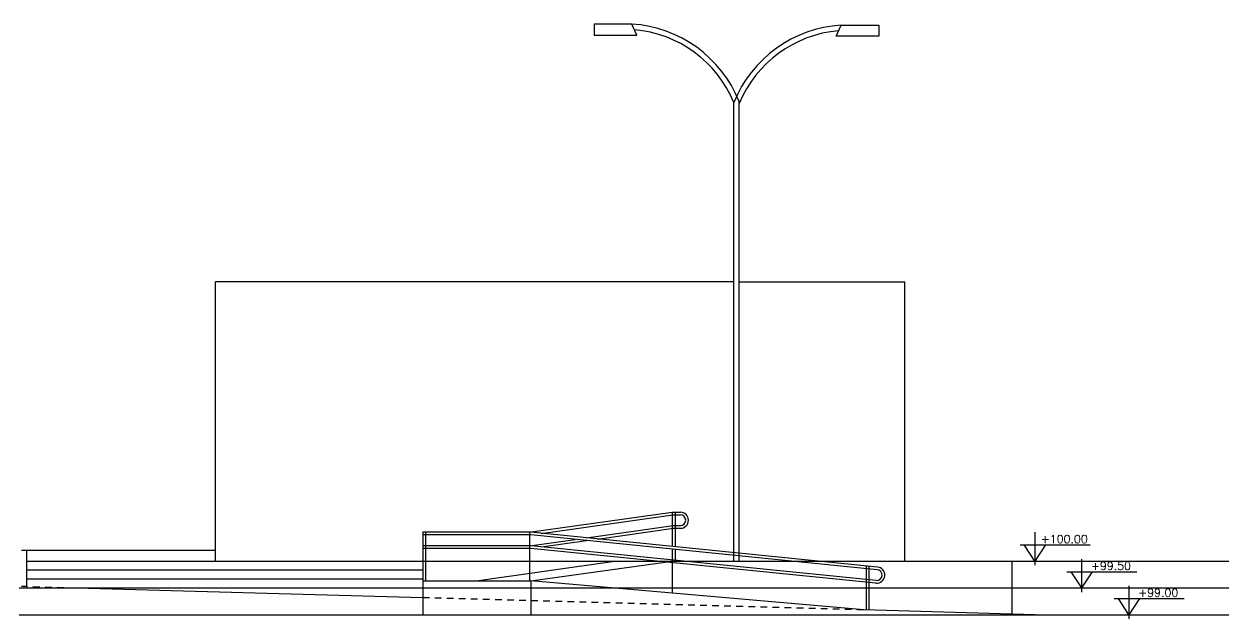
# Model space of a CAD drawing. Extents: x -599692 to 1491, y -9431878 to -451.
# Drawn here: x 1240.27 to 1262.73, y -652.97 to -641.89 of the extents above; entities that cross this region are included whole.
import ezdxf

# ---------------------------------------------------------------- set-up
doc = ezdxf.new("R2010")
doc.units = 0
doc.header["$LTSCALE"] = 0.5
doc.header["$MEASUREMENT"] = 0
doc.linetypes.add('HIDDEN', pattern=[0.375, 0.25, -0.125])
doc.layers.get('0').update_dxf_attribs({"linetype": 'CONTINUOUS'})
for name, color, linetype in [('LAY', 7, 'CONTINUOUS'), ('P1', 1, 'CONTINUOUS'), ('P2', 2, 'CONTINUOUS'), ('P3', 3, 'CONTINUOUS'), ('P4', 6, 'CONTINUOUS'), ('P6', 4, 'CONTINUOUS'), ('pena_01', 1, 'CONTINUOUS'), ('PROJEÇÃO COBERTA', 252, 'HIDDEN'), ('TEXTO', 3, 'CONTINUOUS')]:
    doc.layers.add(name, color=color, linetype=linetype)
doc.styles.add('ARQ', font='ROMANS.shx')

# ---------------------------------------------------------------- blocks, each defined once
blk = doc.blocks.new('POSTE2PET')
for p, q in [((79.014, -432.667), (78.308, -432.667)), ((78.308, -432.667), (78.308, -432.87)), ((79.106, -432.87), (79.014, -432.667)), ((82.822, -432.89), (82.914, -432.687)), ((82.914, -432.687), (83.619, -432.687)), ((83.619, -432.687), (83.619, -432.89)), ((78.308, -432.87), (79.106, -432.87)), ((83.619, -432.89), (82.822, -432.89))]:
    blk.add_line(p, q)
for points in [[(81.014, -442.667), (81.014, -434.109, 0.288839), (79.014, -432.667)], [(80.914, -442.667), (80.914, -434.129, 0.279997), (79.061, -432.771, 0.279997)]]:
    blk.add_lwpolyline(points, format="xyb")
for radius, start, end in [(2.312, 93.5727, 158.0158), (2.212, 94.9498, 157.5181)]:
    blk.add_arc((83.058, -434.994), radius, start, end)

msp = doc.modelspace()

# ---------------------------------------------------------------- linework, layer by layer
at = {"layer": 'P1'}
for p, q in [((1249.693, -651.355), (1252.359, -650.981)), ((1249.916, -651.375), (1252.366, -651.031)), ((1252.359, -650.981), (1252.359, -651.619)), ((1252.359, -650.981), (1252.509, -650.981)), ((1252.359, -651.031), (1252.509, -651.031)), ((1252.409, -650.981), (1252.409, -651.624)), ((1250.756, -651.459), (1252.376, -651.231)), ((1250.966, -651.48), (1252.38, -651.281)), ((1252.376, -651.231), (1252.509, -651.231)), ((1252.38, -651.281), (1252.509, -651.281)), ((1249.749, -651.6), (1250.547, -651.488)), ((1249.921, -651.626), (1250.757, -651.509)), ((1240.323, -651.69), (1243.84, -651.69)), ((1252.359, -651.669), (1252.359, -651.89)), ((1252.409, -651.674), (1252.409, -651.89)), ((1255.97, -651.98), (1255.97, -652.803)), ((1256.02, -651.985), (1256.02, -652.804)), ((1258.69, -651.89), (1258.69, -652.89)), ((1258.69, -651.89), (1262.735, -651.89)), ((1240.323, -652.057), (1247.706, -652.057)), ((1240.323, -652.223), (1247.706, -652.223)), ((1223.921, -652.39), (1262.735, -652.39)), ((1247.706, -652.575), (1241.015, -652.39)), ((1223.921, -652.89), (1259.121, -652.89))]:
    msp.add_line(p, q, dxfattribs=at)
at = {"layer": 'P1', "ltscale": 3}
for p, q in [((1259.121, -651.968), (1259.121, -651.353)), ((1258.841, -651.59), (1260.149, -651.59)), ((1259.123, -651.89), (1259.321, -651.59)), ((1259.992, -652.468), (1259.992, -651.853)), ((1259.712, -652.09), (1261.02, -652.09)), ((1259.993, -652.39), (1260.192, -652.09)), ((1260.874, -652.968), (1260.874, -652.353)), ((1260.594, -652.59), (1261.902, -652.59)), ((1260.875, -652.89), (1261.074, -652.59))]:
    msp.add_line(p, q, dxfattribs=at)
at = {"layer": 'P1'}
for centre, radius, start, end in [((1252.509, -651.131), 0.15, 270, 90), ((1252.509, -651.131), 0.1, 270, 90), ((1256.17, -652.151), 0.15, 264.2857, 84.2857), ((1256.17, -652.151), 0.1, 264.2857, 84.2857)]:
    msp.add_arc(centre, radius, start, end, dxfattribs=at)
at = {"layer": 'P2'}
for p, q in [((1247.706, -651.355), (1247.706, -652.26)), ((1249.724, -651.355), (1247.706, -651.355)), ((1249.721, -651.405), (1247.706, -651.405)), ((1247.756, -651.355), (1247.756, -652.26)), ((1249.699, -651.355), (1249.699, -652.26)), ((1256.18, -652.052), (1249.721, -651.405)), ((1256.185, -652.002), (1249.724, -651.355)), ((1249.726, -651.607), (1247.706, -651.607)), ((1249.724, -651.657), (1247.706, -651.657)), ((1256.155, -652.3), (1249.724, -651.657)), ((1256.16, -652.251), (1249.726, -651.607))]:
    msp.add_line(p, q, dxfattribs=at)
at = {"layer": 'P3', "lineweight": 30}
for p in [(1240.226, -651.69), (1240.323, -652.39)]:
    msp.add_line(p, (1240.323, -651.69), dxfattribs=at)
at = {"layer": 'P4'}
for p in [(1253.605, -646.69), (1256.696, -651.89)]:
    msp.add_line(p, (1256.696, -646.69), dxfattribs=at)
at = {"layer": 'P6'}
for p, q in [((1243.84, -651.89), (1243.84, -646.69)), ((1253.505, -646.69), (1243.84, -646.69)), ((1240.323, -651.89), (1258.69, -651.89)), ((1248.701, -652.26), (1251.281, -651.89)), ((1249.724, -652.26), (1252.359, -651.89)), ((1252.359, -651.89), (1252.359, -652.49)), ((1247.706, -652.253), (1247.706, -652.89)), ((1247.706, -652.26), (1249.724, -652.26)), ((1249.724, -652.26), (1249.724, -652.89)), ((1255.926, -652.802), (1249.724, -652.26)), ((1259.119, -652.89), (1255.926, -652.802)), ((1259.119, -652.89), (1262.735, -652.89))]:
    msp.add_line(p, q, dxfattribs=at)
at = {"layer": 'pena_01', "linetype": 'Continuous'}
for p, q in [((1259.119, -651.89), (1258.921, -651.59)), ((1259.99, -652.39), (1259.792, -652.09)), ((1260.872, -652.89), (1260.674, -652.59))]:
    msp.add_line(p, q, dxfattribs=at)
at = {"layer": 'PROJEÇÃO COBERTA'}
for p, q in [((1241.015, -652.39), (1240.226, -652.364)), ((1255.926, -652.802), (1247.706, -652.575))]:
    msp.add_line(p, q, dxfattribs=at)

# ---------------------------------------------------------------- block references
at = {"layer": 'LAY', "linetype": 'Continuous'}
msp.add_blockref('POSTE2PET', (1172.591, -209.223), dxfattribs=at)

# ---------------------------------------------------------------- texts
at = {"layer": 'TEXTO', "ltscale": 3, "char_height": 0.15, "attachment_point": 5, "style": 'ARQ'}
for s, insert in [('+100.00', (1259.666, -651.481)), ('+99.50', (1260.536, -651.981)), ('+99.00', (1261.418, -652.481))]:
    msp.add_mtext(s, dxfattribs=dict(at, insert=insert))

doc.saveas('drawing.dxf')
